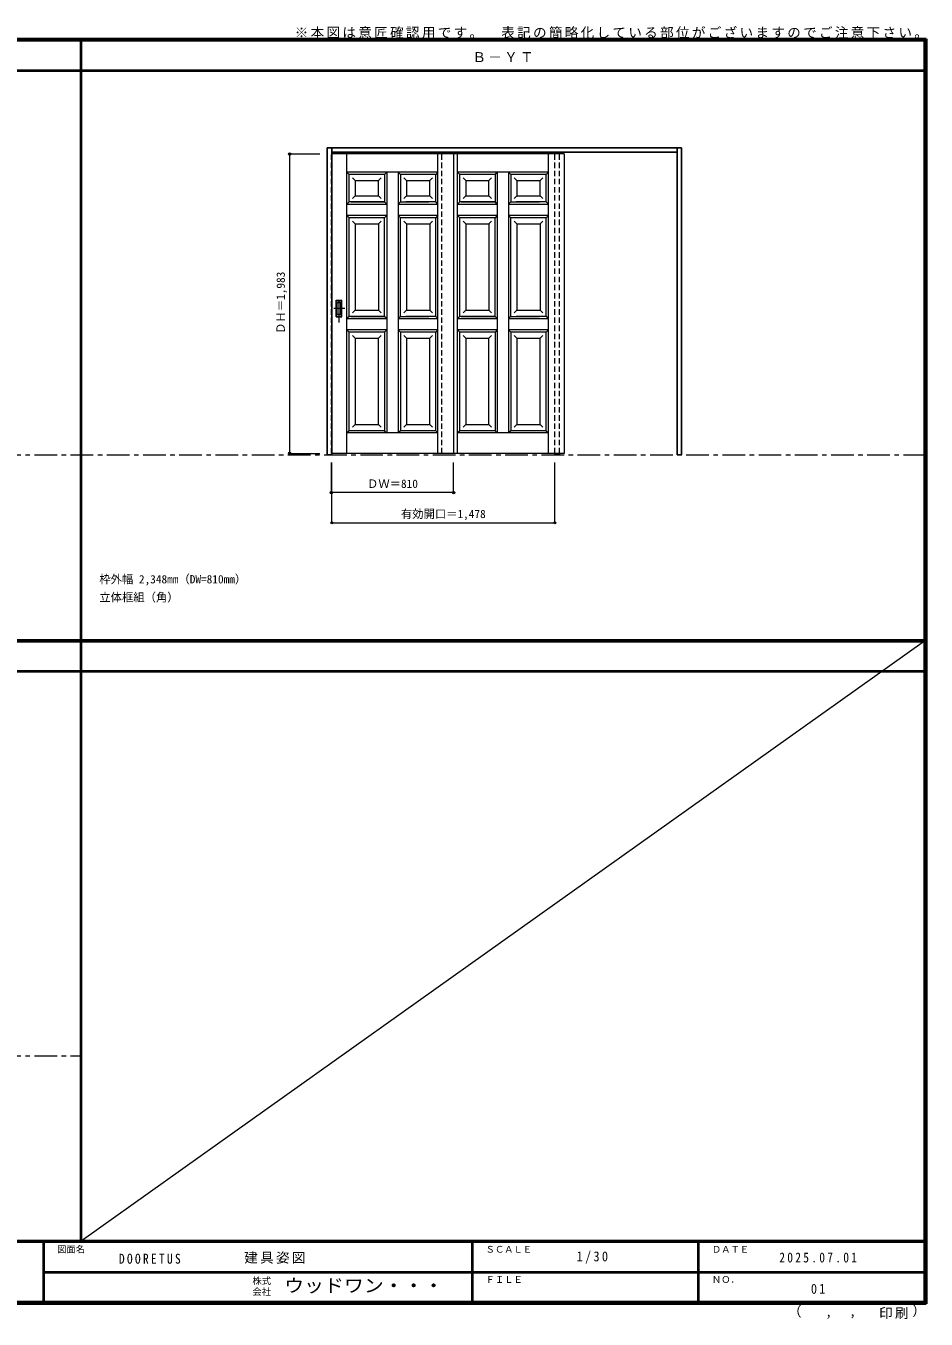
# Model space of a CAD drawing. Units: millimetres, scale not verified. Extents: x -6000 to 5700, y -4307 to 4260.
# Drawn here: x -267 to 5700, y -4307 to 4260 of the extents above; entities that cross this region are included whole.
import ezdxf
from ezdxf.enums import TextEntityAlignment as Align

# ---------------------------------------------------------------- set-up
doc = ezdxf.new("R2010")
doc.units = ezdxf.units.MM
doc.header["$LTSCALE"] = 30
doc.header["$PDMODE"] = 32
doc.header["$PDSIZE"] = 15
doc.linetypes.add('CHAIN1', pattern=[8, 5, -1, 1, -1])
doc.linetypes.add('DASHED1', pattern=[1.8, 1.2, -0.6])
for name, color, linetype, lineweight in [('0-1_通り芯', 7, 'CHAIN1', 18), ('0-2_扉', 7, 'Continuous', 18), ('0-4_枠', 3, 'Continuous', 25), ('0-6_引手', 7, 'Continuous', 18), ('0-B_寸法', 7, 'Continuous', 9), ('0-F', 7, 'Continuous', 18), ('F-1_枠', 6, 'Continuous', 40)]:
    doc.layers.add(name, color=color, linetype=linetype, lineweight=lineweight)
doc.layers.add('0-A_文字', color=7, linetype='Continuous')
doc.layers.add('F-A_文字', color=7, linetype='Continuous')
doc.styles.add('ＭＳ ゴシック', font='')
doc.styles.get('ＭＳ ゴシック').set_extended_font_data('MS Gothic')

msp = doc.modelspace()

# ---------------------------------------------------------------- linework, layer by layer
at = {"layer": '0-1_通り芯'}
for p, q in [((-5490, 1418), (5690, 1418)), ((-5490, -2562.5), (100, -2562.5))]:
    msp.add_line(p, q, dxfattribs=at)
at = {"layer": '0-2_扉', "color": 4, "linetype": 'DASHED1', "lineweight": 9}
for p, q in [((1758, 3411.5), (1761, 3411.5)), ((1758, 1428.5), (1758, 3411.5)), ((2568, 3411.5), (2568, 3407.5)), ((2568, 3411.5), (2568, 3407.5)), ((1758, 1428.5), (1761, 1428.5))]:
    msp.add_line(p, q, dxfattribs=at)
at = {"layer": '0-2_扉'}
for p, q in [((2568, 3411.5), (1761, 3411.5)), ((1861.5, 1428.5), (1861.5, 3411.5)), ((2464.5, 1428.5), (2464.5, 3411.5)), ((3300, 3411.5), (2493, 3411.5)), ((2568, 3411.5), (2568, 1428.5)), ((2593.5, 1428.5), (2593.5, 3411.5)), ((3196.5, 1428.5), (3196.5, 3411.5)), ((3300, 3411.5), (3300, 1428.5)), ((2123, 3291.5), (1861.5, 3291.5)), ((1861.5, 3291.5), (1876.5, 3276.5)), ((1876.5, 3093.5), (1876.5, 3276.5)), ((2110.5, 3276.5), (1876.5, 3276.5)), ((2110.5, 3276.5), (2125.21, 3291.21)), ((2110.5, 3276.5), (2110.5, 3093.5)), ((2464.5, 3291.5), (2123, 3291.5)), ((2125.5, 3291.5), (2125.5, 1563.5)), ((2215.5, 3276.5), (2200.5, 3291.5)), ((2200.5, 3291.5), (2200.5, 1563.5)), ((2215.5, 3276.5), (2215.5, 3093.5)), ((2449.5, 3276.5), (2215.5, 3276.5)), ((2464.5, 3291.5), (2449.5, 3276.5)), ((2449.5, 3093.5), (2449.5, 3276.5)), ((2855, 3291.5), (2593.5, 3291.5)), ((2593.5, 3291.5), (2608.5, 3276.5)), ((2608.5, 3093.5), (2608.5, 3276.5)), ((2842.5, 3276.5), (2608.5, 3276.5)), ((2842.5, 3276.5), (2857.21, 3291.21)), ((2842.5, 3276.5), (2842.5, 3093.5)), ((3196.5, 3291.5), (2855, 3291.5)), ((2857.5, 3291.5), (2857.5, 1563.5)), ((2947.5, 3276.5), (2932.5, 3291.5)), ((2932.5, 3291.5), (2932.5, 1563.5)), ((2947.5, 3276.5), (2947.5, 3093.5)), ((3181.5, 3276.5), (2947.5, 3276.5)), ((3196.5, 3291.5), (3181.5, 3276.5)), ((3181.5, 3093.5), (3181.5, 3276.5)), ((1916.5, 3236.5), (1898.82, 3254.18)), ((1916.5, 3236.5), (1916.5, 3133.5)), ((1916.5, 3236.5), (2070.5, 3236.5)), ((2070.5, 3236.5), (2088.18, 3254.18)), ((2070.5, 3133.5), (2070.5, 3236.5)), ((2255.5, 3236.5), (2237.82, 3254.18)), ((2255.5, 3236.5), (2255.5, 3133.5)), ((2255.5, 3236.5), (2409.5, 3236.5)), ((2409.5, 3236.5), (2427.18, 3254.18)), ((2409.5, 3133.5), (2409.5, 3236.5)), ((2648.5, 3236.5), (2630.82, 3254.18)), ((2648.5, 3236.5), (2648.5, 3133.5)), ((2648.5, 3236.5), (2802.5, 3236.5)), ((2802.5, 3236.5), (2820.18, 3254.18)), ((2802.5, 3133.5), (2802.5, 3236.5)), ((2987.5, 3236.5), (2969.82, 3254.18)), ((2987.5, 3236.5), (2987.5, 3133.5)), ((2987.5, 3236.5), (3141.5, 3236.5)), ((3141.5, 3236.5), (3159.18, 3254.18)), ((3141.5, 3133.5), (3141.5, 3236.5)), ((1876.5, 3093.5), (1861.5, 3078.5)), ((2110.5, 3093.5), (1876.5, 3093.5)), ((1886.5, 3093.5), (2110.5, 3093.5)), ((1916.5, 3133.5), (1898.82, 3115.82)), ((1916.5, 3133.5), (2070.5, 3133.5)), ((2070.5, 3133.5), (2070.5, 3134.93)), ((2070.5, 3133.5), (2088.18, 3115.82)), ((2125.5, 3078.5), (2110.5, 3093.5)), ((2215.5, 3093.5), (2200.5, 3078.5)), ((2215.5, 3093.5), (2404.5, 3093.5)), ((2255.5, 3133.5), (2237.82, 3115.82)), ((2449.5, 3093.5), (2250.5, 3093.5)), ((2255.5, 3133.5), (2409.5, 3133.5)), ((2409.5, 3133.5), (2409.5, 3134.93)), ((2409.5, 3133.5), (2427.18, 3115.82)), ((2449.31, 3093.5), (2449.5, 3093.5)), ((2464.5, 3078.5), (2449.5, 3093.5)), ((2608.5, 3093.5), (2593.5, 3078.5)), ((2842.5, 3093.5), (2608.5, 3093.5)), ((2618.5, 3093.5), (2842.5, 3093.5)), ((2648.5, 3133.5), (2630.82, 3115.82)), ((2648.5, 3133.5), (2802.5, 3133.5)), ((2802.5, 3133.5), (2802.5, 3134.93)), ((2802.5, 3133.5), (2820.18, 3115.82)), ((2857.5, 3078.5), (2842.5, 3093.5)), ((2947.5, 3093.5), (2932.5, 3078.5)), ((2947.5, 3093.5), (3136.5, 3093.5)), ((2987.5, 3133.5), (2969.82, 3115.82)), ((3181.5, 3093.5), (2982.5, 3093.5)), ((2987.5, 3133.5), (3141.5, 3133.5)), ((3141.5, 3133.5), (3141.5, 3134.93)), ((3141.5, 3133.5), (3159.18, 3115.82)), ((3181.31, 3093.5), (3181.5, 3093.5)), ((3196.5, 3078.5), (3181.5, 3093.5)), ((1861.5, 3078.5), (2125.5, 3078.5)), ((1876.5, 2988.5), (1861.5, 3003.5)), ((2125.5, 3003.5), (1861.5, 3003.5)), ((2125.5, 3003.5), (2110.5, 2988.5)), ((2200.5, 3078.5), (2464.5, 3078.5)), ((2215.5, 2988.5), (2200.5, 3003.5)), ((2464.5, 3003.5), (2200.5, 3003.5)), ((2464.5, 3003.5), (2449.5, 2988.5)), ((2593.5, 3078.5), (2857.5, 3078.5)), ((2608.5, 2988.5), (2593.5, 3003.5)), ((2857.5, 3003.5), (2593.5, 3003.5)), ((2857.5, 3003.5), (2842.5, 2988.5)), ((2932.5, 3078.5), (3196.5, 3078.5)), ((2947.5, 2988.5), (2932.5, 3003.5)), ((3196.5, 3003.5), (2932.5, 3003.5)), ((3196.5, 3003.5), (3181.5, 2988.5)), ((1876.5, 2336), (1876.5, 2988.5)), ((2110.5, 2988.5), (1876.5, 2988.5)), ((1916.5, 2948.5), (1898.82, 2966.18)), ((1916.5, 2948.5), (1916.5, 2376)), ((1916.5, 2948.5), (2070.5, 2948.5)), ((2070.5, 2948.5), (2088.18, 2966.18)), ((2070.5, 2948.5), (2070.5, 2376)), ((2110.5, 2336), (2110.5, 2988.5)), ((2215.5, 2336), (2215.5, 2988.5)), ((2449.5, 2988.5), (2215.5, 2988.5)), ((2255.46, 2948.5), (2237.79, 2966.18)), ((2255.46, 2948.5), (2255.46, 2376)), ((2255.46, 2948.5), (2409.5, 2948.5)), ((2409.46, 2948.5), (2427.14, 2966.18)), ((2409.5, 2948.5), (2409.5, 2376)), ((2449.5, 2336), (2449.5, 2988.5)), ((2608.5, 2336), (2608.5, 2988.5)), ((2842.5, 2988.5), (2608.5, 2988.5)), ((2648.5, 2948.5), (2630.82, 2966.18)), ((2648.5, 2948.5), (2648.5, 2376)), ((2648.5, 2948.5), (2802.5, 2948.5)), ((2802.5, 2948.5), (2820.18, 2966.18)), ((2802.5, 2948.5), (2802.5, 2376)), ((2842.5, 2336), (2842.5, 2988.5)), ((2947.5, 2336), (2947.5, 2988.5)), ((3181.5, 2988.5), (2947.5, 2988.5)), ((2987.46, 2948.5), (2969.79, 2966.18)), ((2987.46, 2948.5), (2987.46, 2376)), ((2987.46, 2948.5), (3141.5, 2948.5)), ((3141.46, 2948.5), (3159.14, 2966.18)), ((3141.5, 2948.5), (3141.5, 2376)), ((3181.5, 2336), (3181.5, 2988.5)), ((1876.5, 2336), (1861.5, 2321)), ((1861.5, 2321), (2125.5, 2321)), ((2110.5, 2336), (1876.5, 2336)), ((1886.5, 2336), (2110.5, 2336)), ((1916.5, 2376), (1898.82, 2358.32)), ((1916.5, 2376), (2070.5, 2376)), ((2070.5, 2376), (2070.5, 2377.43)), ((2070.5, 2376), (2088.18, 2358.32)), ((2125.5, 2321), (2110.5, 2336)), ((2215.5, 2336), (2200.5, 2321)), ((2200.5, 2321), (2464.5, 2321)), ((2215.5, 2336), (2404.5, 2336)), ((2255.5, 2376), (2237.82, 2358.32)), ((2449.5, 2336), (2250.5, 2336)), ((2255.5, 2376), (2409.5, 2376)), ((2409.5, 2376), (2427.18, 2358.32)), ((2464.5, 2321), (2449.5, 2336)), ((2608.5, 2336), (2593.5, 2321)), ((2593.5, 2321), (2857.5, 2321)), ((2842.5, 2336), (2608.5, 2336)), ((2618.5, 2336), (2842.5, 2336)), ((2648.5, 2376), (2630.82, 2358.32)), ((2648.5, 2376), (2802.5, 2376)), ((2802.5, 2376), (2802.5, 2377.43)), ((2802.5, 2376), (2820.18, 2358.32)), ((2857.5, 2321), (2842.5, 2336)), ((2947.5, 2336), (2932.5, 2321)), ((2932.5, 2321), (3196.5, 2321)), ((2947.5, 2336), (3136.5, 2336)), ((2987.5, 2376), (2969.82, 2358.32)), ((3181.5, 2336), (2982.5, 2336)), ((2987.5, 2376), (3141.5, 2376)), ((3141.5, 2376), (3159.18, 2358.32)), ((3196.5, 2321), (3181.5, 2336)), ((1876.5, 2231), (1861.5, 2246)), ((2125.5, 2246), (1861.5, 2246)), ((1876.5, 1578.5), (1876.5, 2231)), ((2110.5, 2231), (1876.5, 2231)), ((2125.5, 2246), (2110.5, 2231)), ((2110.5, 2231), (2110.5, 1578.5)), ((2215.5, 2231), (2200.5, 2246)), ((2464.5, 2246), (2200.5, 2246)), ((2215.5, 2231), (2215.5, 1578.5)), ((2449.5, 2231), (2215.5, 2231)), ((2464.5, 2246), (2449.5, 2231)), ((2449.5, 1578.5), (2449.5, 2231)), ((2608.5, 2231), (2593.5, 2246)), ((2857.5, 2246), (2593.5, 2246)), ((2608.5, 1578.5), (2608.5, 2231)), ((2842.5, 2231), (2608.5, 2231)), ((2857.5, 2246), (2842.5, 2231)), ((2842.5, 2231), (2842.5, 1578.5)), ((2947.5, 2231), (2932.5, 2246)), ((3196.5, 2246), (2932.5, 2246)), ((2947.5, 2231), (2947.5, 1578.5)), ((3181.5, 2231), (2947.5, 2231)), ((3196.5, 2246), (3181.5, 2231)), ((3181.5, 1578.5), (3181.5, 2231)), ((1916.5, 2191), (1898.82, 2208.68)), ((1916.5, 2191), (1916.5, 2189.93)), ((1916.5, 2191), (1916.5, 1618.5)), ((1916.5, 2191), (2070.5, 2191)), ((2070.5, 2191), (2088.18, 2208.68)), ((2070.5, 1619.93), (2070.5, 2191)), ((2255.46, 2191), (2237.79, 2208.68)), ((2255.46, 2191), (2409.5, 2191)), ((2255.5, 2191), (2255.5, 1618.5)), ((2409.46, 2191), (2427.14, 2208.68)), ((2409.5, 1618.5), (2409.5, 2191)), ((2648.5, 2191), (2630.82, 2208.68)), ((2648.5, 2191), (2648.5, 2189.93)), ((2648.5, 2191), (2648.5, 1618.5)), ((2648.5, 2191), (2802.5, 2191)), ((2802.5, 2191), (2820.18, 2208.68)), ((2802.5, 1619.93), (2802.5, 2191)), ((2987.46, 2191), (2969.79, 2208.68)), ((2987.46, 2191), (3141.5, 2191)), ((2987.5, 2191), (2987.5, 1618.5)), ((3141.46, 2191), (3159.14, 2208.68)), ((3141.5, 1618.5), (3141.5, 2191)), ((1876.5, 1578.5), (1861.5, 1563.5)), ((2464.5, 1563.5), (1861.5, 1563.5)), ((2110.5, 1578.5), (1876.5, 1578.5)), ((1916.5, 1618.5), (1898.82, 1600.82)), ((1916.5, 1618.5), (2070.5, 1618.5)), ((2070.5, 1618.5), (2070.5, 1619.93)), ((2070.5, 1618.5), (2088.18, 1600.82)), ((2110.5, 1578.5), (2125.5, 1563.5)), ((2215.5, 1578.5), (2200.5, 1563.5)), ((2449.5, 1578.5), (2215.5, 1578.5)), ((2255.5, 1618.5), (2237.82, 1600.82)), ((2255.5, 1618.5), (2409.5, 1618.5)), ((2409.5, 1618.5), (2409.5, 1619.93)), ((2409.5, 1618.5), (2427.18, 1600.82)), ((2449.5, 1578.5), (2464.5, 1563.5)), ((2608.5, 1578.5), (2593.5, 1563.5)), ((3196.5, 1563.5), (2593.5, 1563.5)), ((2842.5, 1578.5), (2608.5, 1578.5)), ((2648.5, 1618.5), (2630.82, 1600.82)), ((2648.5, 1618.5), (2802.5, 1618.5)), ((2802.5, 1618.5), (2802.5, 1619.93)), ((2802.5, 1618.5), (2820.18, 1600.82)), ((2842.5, 1578.5), (2857.5, 1563.5)), ((2947.5, 1578.5), (2932.5, 1563.5)), ((3181.5, 1578.5), (2947.5, 1578.5)), ((2987.5, 1618.5), (2969.82, 1600.82)), ((2987.5, 1618.5), (3141.5, 1618.5)), ((3141.5, 1618.5), (3141.5, 1619.93)), ((3141.5, 1618.5), (3159.18, 1600.82)), ((3181.5, 1578.5), (3196.5, 1563.5)), ((2568, 1428.5), (1761, 1428.5)), ((3300, 1428.5), (2493, 1428.5))]:
    msp.add_line(p, q, dxfattribs=at)
at = {"layer": '0-4_枠'}
for p, q in [((1731, 3453), (4079, 3453)), ((1761, 1418), (1761, 3453)), ((4049, 1418), (4049, 3453)), ((4079, 1418), (4079, 3453)), ((1761, 3423), (4049, 3423)), ((3239, 1428.5), (3239, 1418)), ((3239, 1418), (3269, 1418)), ((3269, 1428.5), (3269, 1418)), ((4079, 1418), (4049, 1418))]:
    msp.add_line(p, q, dxfattribs=at)
at = {"layer": '0-4_枠', "color": 4, "linetype": 'DASHED1', "lineweight": 9}
for p, q in [((2490, 1428.5), (2490, 3411.5)), ((3239, 1428.5), (3239, 3423)), ((3269, 1428.5), (3269, 3423))]:
    msp.add_line(p, q, dxfattribs=at)
at = {"layer": '0-4_枠'}
msp.add_lwpolyline([(1761, 1418), (1731, 1418), (1731, 3453)], dxfattribs=at)
at = {"layer": '0-6_引手'}
for p, q in [((1790, 2443.4), (1828, 2443.4)), ((1790, 2333.4), (1790, 2443.4)), ((1796.5, 2427.4), (1821.5, 2427.4)), ((1796.5, 2349.4), (1796.5, 2427.4)), ((1821.5, 2349.4), (1821.5, 2427.4)), ((1828, 2333.4), (1828, 2443.4)), ((1790, 2333.4), (1828, 2333.4)), ((1796.5, 2349.4), (1821.5, 2349.4))]:
    msp.add_line(p, q, dxfattribs=at)
at = {"layer": '0-6_引手', "linetype": 'CHAIN1'}
for p, q in [((1809, 2296.17), (1809, 2467.02)), ((1847.07, 2388.4), (1774.56, 2388.4))]:
    msp.add_line(p, q, dxfattribs=at)
at = {"layer": '0-6_引手', "linetype": 'DASHED1'}
for p, q in [((1825, 2337.4), (1825, 2439.4)), ((1793, 2337.4), (1825, 2337.4))]:
    msp.add_line(p, q, dxfattribs=at)
msp.add_lwpolyline([(1793, 2337.4), (1793, 2439.4), (1825, 2439.4)], dxfattribs=at)
at = {"layer": '0-B_寸法', "color": 4}
for p, q in [((1481, 3411.5), (1481, 1428.5)), ((1481, 3411.5), (1681, 3411.5)), ((1481, 1428.5), (1681, 1428.5)), ((1758, 1168), (1758, 1368)), ((1761, 968), (1761, 1368)), ((2568, 1168), (2568, 1368)), ((3239, 968), (3239, 1368)), ((2568, 1168), (1758, 1168)), ((1761, 968), (3239, 968))]:
    msp.add_line(p, q, dxfattribs=at)
at = {"layer": '0-B_寸法'}
for p in [(1481, 3411.5), (1481, 1428.5), (1758, 1168), (2568, 1168), (1761, 968), (3239, 968)]:
    msp.add_point(p, dxfattribs=at)
at = {"layer": '0-F'}
msp.add_line((5690, 184.5), (100, -3790), dxfattribs=at)
at = {"layer": 'F-1_枠'}
for p, q in [((-6000, 4175), (5700, 4175)), ((-6000, 4170), (5700, 4170)), ((-6000, 4165), (5700, 4165)), ((100, -3795), (100, 4175)), ((5690, 4175), (5690, -4205)), ((5695, 4175), (5695, -4205)), ((5700, 4175), (5700, -4205)), ((-6000, 3965), (5700, 3965)), ((-6000, 190.5), (5700, 190.5)), ((-6000, 187.5), (5700, 187.5)), ((-6000, 184.5), (5700, 184.5)), ((-6000, -15.5), (5700, -15.5)), ((5700, -3790), (-6000, -3790)), ((5700, -3795), (-6000, -3795)), ((-150, -3795), (-150, -4195)), ((2690, -3795), (2690, -4195)), ((4190, -3795), (4190, -4195)), ((-150, -3995), (5690, -3995.01)), ((5700, -4195), (-6000, -4195)), ((5700, -4200), (-6000, -4200)), ((5700, -4205), (-6000, -4205))]:
    msp.add_line(p, q, dxfattribs=at)

# ---------------------------------------------------------------- texts
at = {"layer": '0-A_文字', "style": 'ＭＳ ゴシック'}
for s, p in [('枠外幅 2,348mm（DW=810mm）', (220, 550.5)), ('立体框組（角）', (220, 430.5))]:
    msp.add_text(s, height=54.99, dxfattribs=at).set_placement(p, align=Align.BOTTOM_LEFT)
at = {"layer": '0-A_文字', "char_height": 65.98, "attachment_point": 7, "style": 'ＭＳ ゴシック'}
for s, insert in [('\\T1.17;※本図は意匠確認用です。\u3000表記の簡略化している部位がございますのでご注意下さい。', (1515, 4175)), ('\\T1.17;Ｂ－ＹＴ', (2692.5, 4020))]:
    msp.add_mtext(s, dxfattribs=dict(at, insert=insert))
at = {"layer": '0-B_寸法', "style": 'ＭＳ ゴシック'}
msp.add_text('ＤＨ＝1,983', height=54.99, rotation=90, dxfattribs=at).set_placement((1466, 2219.75), align=Align.BOTTOM_LEFT)
for s, p in [('ＤＷ＝810', (1994.25, 1183)), ('有効開口＝1,478', (2218.75, 983))]:
    msp.add_text(s, height=54.99, dxfattribs=at).set_placement(p, align=Align.BOTTOM_LEFT)
at = {"layer": 'F-A_文字', "style": 'ＭＳ ゴシック'}
for s, height, p in [('図面名', 43.99, (-60, -3880)), ('ＳＣＡＬＥ', 43.99, (2780, -3880)), ('ＤＡＴＥ', 43.99, (4280, -3880)), ('株式', 43.99, (1235, -4089)), ('ＦＩＬＥ', 43.99, (2780, -4080)), ('ＮＯ．', 43.99, (4280, -4080)), ('会社', 43.99, (1235, -4161)), ('（', 65.98, (4784.03, -4308.31)), (',', 65.98, (5031.28, -4308.31)), (',', 65.98, (5190.2, -4305.53)), ('）', 65.98, (5608.4, -4304.13))]:
    msp.add_text(s, height=height, dxfattribs=at).set_placement(p, align=Align.BOTTOM_LEFT)
at = {"layer": 'F-A_文字', "style": 'ＭＳ ゴシック', "width": 1.1}
msp.add_text('ウッドワン・・・', height=87.98, dxfattribs=at).set_placement((1445, -4155), align=Align.BOTTOM_LEFT)
at = {"layer": 'F-A_文字', "char_height": 65.98, "attachment_point": 7, "style": 'ＭＳ ゴシック'}
for s, insert in [('\\T1.38;\\W0.9;1/30', (3383.75, -3940)), ('\\T1.39;\\W0.85;DOORETUS', (350, -3940.79)), ('\\T1.17;建具姿図', (1180.42, -3940)), ('\\T1.39;\\W0.85;2025.07.01', (4726.25, -3932.5)), ('\\T1.36;\\W0.9;01', (4936.25, -4140)), ('\\T1.17;印刷', (5388.15, -4306.92))]:
    msp.add_mtext(s, dxfattribs=dict(at, insert=insert))

doc.saveas('drawing.dxf')
